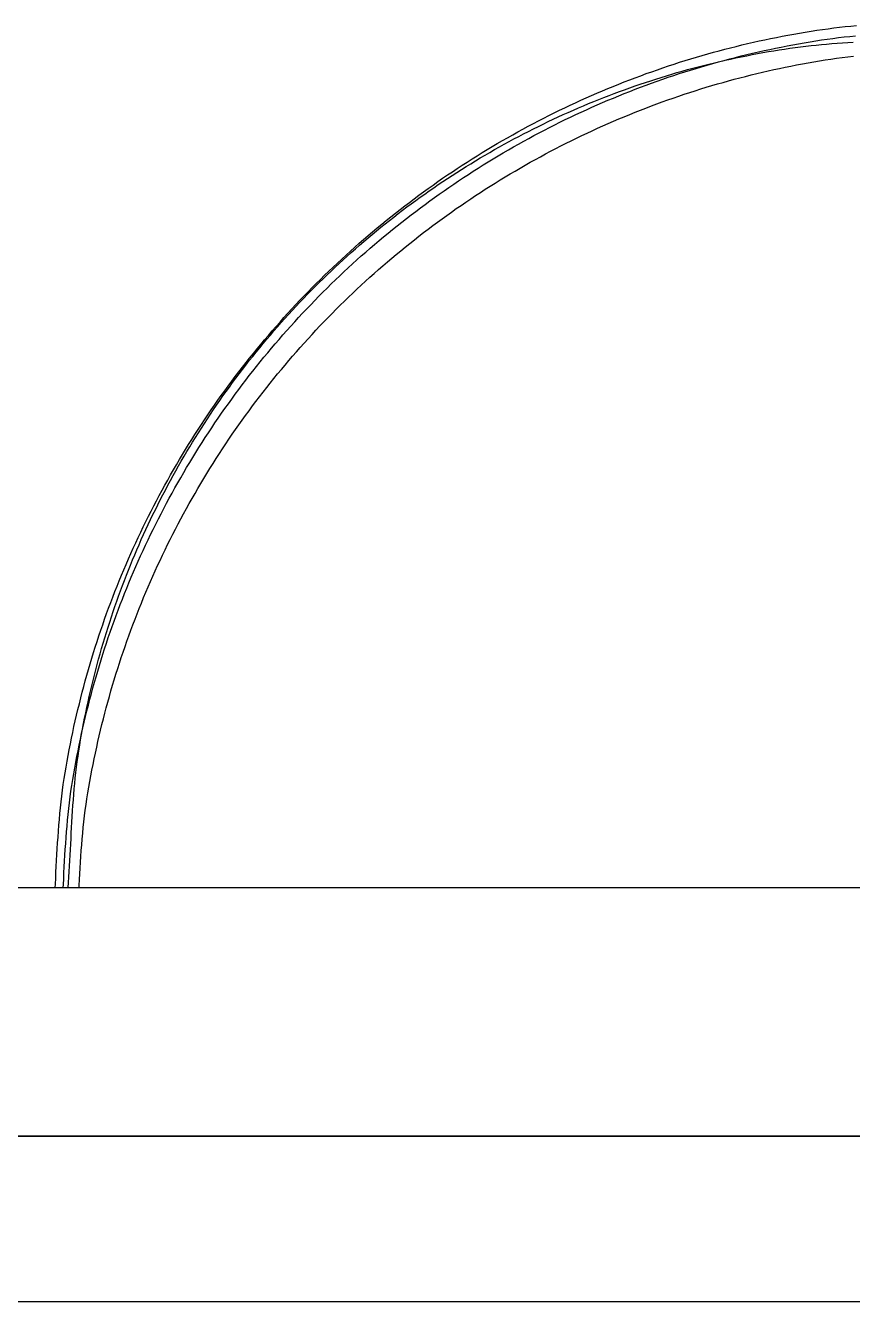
# Model space of a CAD drawing. Header units: millimetres. Extents: x -253 to 256, y -315 to 312.
# Drawn here: x -61.17 to -35.91, y 36.9 to 75.85 of the extents above; entities that cross this region are included whole.
import ezdxf

# ---------------------------------------------------------------- set-up
doc = ezdxf.new("R2010")
doc.units = ezdxf.units.MM
doc.layers.add('SKETCH', color=5, linetype='Continuous')
doc.layers.add('VISIBLE', color=7, linetype='Continuous')

msp = doc.modelspace()

# ---------------------------------------------------------------- linework, layer by layer
at = {"layer": 'SKETCH', "flags": 128}
for points in [[(-60.263, 49.532), (-60.258, 49.639), (-60.248, 49.818), (-60.239, 49.998), (-60.229, 50.178), (-60.219, 50.357), (-60.21, 50.537), (-60.199, 50.716), (-60.188, 50.896), (-60.177, 51.075), (-60.164, 51.254), (-60.151, 51.433), (-60.136, 51.612), (-60.12, 51.791), (-60.103, 51.969), (-60.083, 52.147), (-60.063, 52.325), (-60.04, 52.503), (-60.015, 52.68), (-59.989, 52.857), (-59.96, 53.034), (-59.93, 53.21), (-59.899, 53.387), (-59.867, 53.563), (-59.834, 53.74), (-59.799, 53.916), (-59.764, 54.092), (-59.727, 54.268), (-59.689, 54.444), (-59.65, 54.62), (-59.609, 54.795), (-59.568, 54.97), (-59.525, 55.145), (-59.481, 55.32), (-59.437, 55.494), (-59.391, 55.668), (-59.344, 55.842), (-59.295, 56.015), (-59.246, 56.188), (-59.196, 56.36), (-59.144, 56.532), (-59.092, 56.703), (-59.038, 56.874), (-58.983, 57.045), (-58.927, 57.215), (-58.87, 57.385), (-58.812, 57.554), (-58.752, 57.723), (-58.692, 57.893), (-58.63, 58.061), (-58.567, 58.23), (-58.503, 58.398), (-58.438, 58.566), (-58.372, 58.733), (-58.305, 58.9), (-58.236, 59.067), (-58.167, 59.233), (-58.096, 59.398), (-58.025, 59.563), (-57.952, 59.728), (-57.878, 59.892), (-57.804, 60.056), (-57.728, 60.219), (-57.651, 60.381), (-57.573, 60.543), (-57.495, 60.704), (-57.415, 60.864), (-57.334, 61.024), (-57.252, 61.183), (-57.169, 61.342), (-57.085, 61.501), (-57, 61.659), (-56.914, 61.816), (-56.827, 61.973), (-56.738, 62.13), (-56.649, 62.286), (-56.558, 62.441), (-56.467, 62.596), (-56.374, 62.751), (-56.281, 62.905), (-56.186, 63.058), (-56.091, 63.21), (-55.994, 63.362), (-55.897, 63.514), (-55.798, 63.664), (-55.699, 63.814), (-55.599, 63.963), (-55.498, 64.111), (-55.396, 64.259), (-55.293, 64.406), (-55.189, 64.552), (-55.084, 64.697), (-54.978, 64.841), (-54.872, 64.985), (-54.764, 65.129), (-54.655, 65.271), (-54.545, 65.413), (-54.434, 65.555), (-54.323, 65.696), (-54.21, 65.836), (-54.096, 65.975), (-53.982, 66.114), (-53.866, 66.252), (-53.749, 66.389), (-53.632, 66.526), (-53.514, 66.661), (-53.395, 66.796), (-53.275, 66.93), (-53.154, 67.064), (-53.033, 67.196), (-52.91, 67.328), (-52.787, 67.458), (-52.663, 67.588), (-52.538, 67.717), (-52.413, 67.845), (-52.287, 67.972), (-52.16, 68.098), (-52.032, 68.223), (-51.903, 68.348), (-51.773, 68.472), (-51.643, 68.595), (-51.511, 68.717), (-51.379, 68.839), (-51.245, 68.96), (-51.111, 69.08), (-50.976, 69.199), (-50.841, 69.317), (-50.704, 69.434), (-50.567, 69.551), (-50.429, 69.666), (-50.29, 69.781), (-50.151, 69.895), (-50.011, 70.007), (-49.87, 70.119), (-49.729, 70.23), (-49.586, 70.34), (-49.444, 70.449), (-49.3, 70.556), (-49.157, 70.663), (-49.012, 70.769), (-48.867, 70.874), (-48.721, 70.977), (-48.574, 71.08), (-48.427, 71.183), (-48.278, 71.284), (-48.129, 71.384), (-47.979, 71.483), (-47.829, 71.582), (-47.677, 71.679), (-47.526, 71.776), (-47.373, 71.871), (-47.22, 71.966), (-47.066, 72.059), (-46.912, 72.152), (-46.757, 72.243), (-46.601, 72.334), (-46.445, 72.423), (-46.288, 72.512), (-46.131, 72.599), (-45.974, 72.685), (-45.816, 72.77), (-45.657, 72.854), (-45.499, 72.937), (-45.339, 73.019), (-45.18, 73.1), (-45.019, 73.18), (-44.858, 73.258), (-44.696, 73.336), (-44.534, 73.413), (-44.371, 73.489), (-44.207, 73.563), (-44.043, 73.637), (-43.879, 73.71), (-43.713, 73.781), (-43.548, 73.852), (-43.382, 73.921), (-43.215, 73.99), (-43.048, 74.057), (-42.881, 74.123), (-42.713, 74.188), (-42.545, 74.252), (-42.376, 74.315), (-42.208, 74.377), (-42.039, 74.437), (-41.869, 74.497), (-41.7, 74.555), (-41.53, 74.612), (-41.36, 74.668), (-41.189, 74.723), (-41.018, 74.776), (-40.847, 74.829), (-40.675, 74.88), (-40.503, 74.931), (-40.33, 74.98), (-40.157, 75.028), (-39.983, 75.075), (-39.809, 75.121), (-39.635, 75.166), (-39.46, 75.21), (-39.286, 75.253), (-39.11, 75.294), (-38.935, 75.334), (-38.759, 75.374), (-38.584, 75.412), (-38.408, 75.448), (-38.231, 75.484), (-38.055, 75.519), (-37.879, 75.552), (-37.702, 75.584), (-37.525, 75.615), (-37.349, 75.645), (-37.172, 75.673), (-36.996, 75.7), (-36.821, 75.726), (-36.647, 75.75), (-36.474, 75.772), (-36.302, 75.792), (-36.13, 75.812), (-35.959, 75.83), (-35.787, 75.846)], [(-60.018, 49.532), (-60.013, 49.624), (-60.004, 49.803), (-59.995, 49.982), (-59.985, 50.161), (-59.975, 50.34), (-59.965, 50.519), (-59.954, 50.698), (-59.942, 50.876), (-59.93, 51.055), (-59.916, 51.233), (-59.902, 51.411), (-59.886, 51.589), (-59.868, 51.767), (-59.849, 51.944), (-59.829, 52.121), (-59.806, 52.298), (-59.782, 52.475), (-59.755, 52.651), (-59.726, 52.827), (-59.697, 53.003), (-59.666, 53.179), (-59.634, 53.355), (-59.601, 53.531), (-59.566, 53.706), (-59.531, 53.882), (-59.494, 54.057), (-59.456, 54.232), (-59.417, 54.407), (-59.377, 54.582), (-59.336, 54.756), (-59.293, 54.93), (-59.25, 55.104), (-59.205, 55.278), (-59.159, 55.451), (-59.112, 55.624), (-59.064, 55.797), (-59.015, 55.969), (-58.965, 56.14), (-58.914, 56.312), (-58.861, 56.482), (-58.808, 56.653), (-58.753, 56.822), (-58.698, 56.992), (-58.641, 57.161), (-58.583, 57.33), (-58.524, 57.499), (-58.463, 57.667), (-58.402, 57.835), (-58.339, 58.003), (-58.275, 58.17), (-58.211, 58.338), (-58.145, 58.504), (-58.078, 58.671), (-58.01, 58.836), (-57.94, 59.002), (-57.87, 59.167), (-57.799, 59.331), (-57.726, 59.495), (-57.653, 59.659), (-57.579, 59.822), (-57.503, 59.984), (-57.427, 60.146), (-57.349, 60.307), (-57.271, 60.467), (-57.191, 60.627), (-57.111, 60.786), (-57.029, 60.945), (-56.947, 61.103), (-56.863, 61.261), (-56.778, 61.418), (-56.692, 61.575), (-56.605, 61.732), (-56.517, 61.888), (-56.428, 62.043), (-56.338, 62.198), (-56.247, 62.353), (-56.155, 62.506), (-56.062, 62.66), (-55.967, 62.812), (-55.872, 62.964), (-55.776, 63.115), (-55.679, 63.266), (-55.581, 63.416), (-55.482, 63.565), (-55.382, 63.714), (-55.281, 63.862), (-55.18, 64.009), (-55.077, 64.155), (-54.974, 64.3), (-54.869, 64.445), (-54.764, 64.589), (-54.658, 64.732), (-54.55, 64.875), (-54.442, 65.017), (-54.333, 65.159), (-54.222, 65.299), (-54.111, 65.44), (-53.999, 65.579), (-53.885, 65.718), (-53.771, 65.856), (-53.656, 65.994), (-53.54, 66.13), (-53.423, 66.266), (-53.305, 66.402), (-53.187, 66.536), (-53.067, 66.67), (-52.947, 66.802), (-52.826, 66.934), (-52.704, 67.065), (-52.581, 67.195), (-52.458, 67.325), (-52.334, 67.453), (-52.209, 67.58), (-52.083, 67.707), (-51.957, 67.833), (-51.829, 67.957), (-51.701, 68.082), (-51.572, 68.205), (-51.441, 68.328), (-51.31, 68.45), (-51.179, 68.571), (-51.046, 68.691), (-50.912, 68.811), (-50.778, 68.929), (-50.643, 69.047), (-50.507, 69.164), (-50.37, 69.28), (-50.233, 69.395), (-50.094, 69.509), (-49.956, 69.622), (-49.816, 69.735), (-49.676, 69.846), (-49.535, 69.956), (-49.393, 70.066), (-49.251, 70.174), (-49.108, 70.282), (-48.965, 70.388), (-48.821, 70.493), (-48.677, 70.597), (-48.531, 70.701), (-48.385, 70.804), (-48.238, 70.905), (-48.09, 71.006), (-47.942, 71.106), (-47.792, 71.205), (-47.642, 71.303), (-47.492, 71.4), (-47.34, 71.496), (-47.188, 71.591), (-47.036, 71.685), (-46.883, 71.779), (-46.729, 71.871), (-46.574, 71.962), (-46.419, 72.052), (-46.264, 72.141), (-46.108, 72.229), (-45.952, 72.316), (-45.795, 72.402), (-45.637, 72.487), (-45.479, 72.57), (-45.321, 72.653), (-45.163, 72.735), (-45.003, 72.815), (-44.844, 72.894), (-44.683, 72.973), (-44.522, 73.05), (-44.36, 73.127), (-44.198, 73.202), (-44.035, 73.277), (-43.872, 73.35), (-43.708, 73.423), (-43.543, 73.494), (-43.378, 73.564), (-43.213, 73.633), (-43.047, 73.701), (-42.88, 73.768), (-42.714, 73.834), (-42.547, 73.899), (-42.379, 73.963), (-42.211, 74.026), (-42.043, 74.087), (-41.875, 74.147), (-41.706, 74.207), (-41.537, 74.265), (-41.368, 74.321), (-41.199, 74.377), (-41.029, 74.432), (-40.859, 74.485), (-40.688, 74.537), (-40.517, 74.589), (-40.345, 74.639), (-40.173, 74.688), (-40, 74.736), (-39.827, 74.783), (-39.654, 74.829), (-39.481, 74.873), (-39.307, 74.917), (-39.133, 74.959), (-38.958, 75.001), (-38.783, 75.041), (-38.608, 75.08), (-38.433, 75.118), (-38.258, 75.154), (-38.082, 75.19), (-37.907, 75.224), (-37.731, 75.258), (-37.555, 75.29), (-37.379, 75.32), (-37.203, 75.35), (-37.027, 75.379), (-36.852, 75.406), (-36.678, 75.431), (-36.505, 75.454), (-36.332, 75.477), (-36.161, 75.497), (-35.989, 75.516), (-35.818, 75.534)], [(-59.869, 49.532), (-59.858, 49.682), (-59.846, 49.85), (-59.835, 50.018), (-59.825, 50.186), (-59.815, 50.354), (-59.806, 50.523), (-59.797, 50.691), (-59.788, 50.86), (-59.779, 51.028), (-59.77, 51.196), (-59.761, 51.365), (-59.752, 51.533), (-59.742, 51.702), (-59.731, 51.87), (-59.72, 52.038), (-59.708, 52.206), (-59.695, 52.374), (-59.681, 52.542), (-59.665, 52.709), (-59.649, 52.876), (-59.631, 53.043), (-59.611, 53.21), (-59.589, 53.377), (-59.566, 53.543), (-59.541, 53.709), (-59.514, 53.874), (-59.486, 54.04), (-59.457, 54.206), (-59.427, 54.371), (-59.396, 54.537), (-59.363, 54.702), (-59.33, 54.867), (-59.295, 55.033), (-59.26, 55.197), (-59.223, 55.362), (-59.185, 55.527), (-59.146, 55.691), (-59.106, 55.855), (-59.065, 56.019), (-59.023, 56.182), (-58.98, 56.345), (-58.936, 56.508), (-58.891, 56.671), (-58.845, 56.833), (-58.797, 56.994), (-58.749, 57.156), (-58.7, 57.316), (-58.649, 57.477), (-58.598, 57.636), (-58.546, 57.796), (-58.492, 57.955), (-58.438, 58.114), (-58.382, 58.273), (-58.325, 58.431), (-58.267, 58.59), (-58.209, 58.748), (-58.149, 58.905), (-58.088, 59.063), (-58.026, 59.22), (-57.962, 59.376), (-57.898, 59.532), (-57.833, 59.688), (-57.767, 59.843), (-57.7, 59.998), (-57.632, 60.152), (-57.563, 60.306), (-57.493, 60.46), (-57.422, 60.612), (-57.35, 60.765), (-57.277, 60.916), (-57.203, 61.067), (-57.128, 61.218), (-57.053, 61.368), (-56.976, 61.517), (-56.898, 61.666), (-56.82, 61.814), (-56.74, 61.962), (-56.659, 62.11), (-56.577, 62.257), (-56.494, 62.404), (-56.41, 62.551), (-56.325, 62.696), (-56.24, 62.842), (-56.153, 62.987), (-56.065, 63.131), (-55.977, 63.274), (-55.887, 63.417), (-55.796, 63.56), (-55.705, 63.702), (-55.613, 63.843), (-55.52, 63.983), (-55.426, 64.123), (-55.331, 64.262), (-55.235, 64.401), (-55.138, 64.538), (-55.041, 64.675), (-54.943, 64.811), (-54.844, 64.947), (-54.744, 65.082), (-54.642, 65.216), (-54.54, 65.35), (-54.437, 65.483), (-54.333, 65.616), (-54.229, 65.748), (-54.123, 65.879), (-54.016, 66.01), (-53.909, 66.14), (-53.8, 66.269), (-53.691, 66.398), (-53.581, 66.526), (-53.47, 66.653), (-53.358, 66.78), (-53.246, 66.905), (-53.132, 67.03), (-53.018, 67.155), (-52.904, 67.278), (-52.788, 67.401), (-52.672, 67.522), (-52.555, 67.643), (-52.437, 67.763), (-52.319, 67.882), (-52.2, 68), (-52.08, 68.118), (-51.959, 68.235), (-51.837, 68.351), (-51.715, 68.467), (-51.591, 68.582), (-51.467, 68.696), (-51.342, 68.809), (-51.217, 68.921), (-51.09, 69.033), (-50.963, 69.144), (-50.835, 69.254), (-50.706, 69.363), (-50.577, 69.472), (-50.447, 69.579), (-50.316, 69.686), (-50.185, 69.792), (-50.053, 69.897), (-49.92, 70), (-49.787, 70.104), (-49.653, 70.206), (-49.519, 70.307), (-49.384, 70.407), (-49.248, 70.506), (-49.112, 70.604), (-48.975, 70.702), (-48.838, 70.798), (-48.699, 70.894), (-48.56, 70.989), (-48.42, 71.083), (-48.28, 71.176), (-48.139, 71.268), (-47.997, 71.36), (-47.854, 71.45), (-47.711, 71.54), (-47.568, 71.628), (-47.423, 71.716), (-47.279, 71.803), (-47.133, 71.889), (-46.988, 71.973), (-46.841, 72.057), (-46.694, 72.14), (-46.547, 72.222), (-46.399, 72.303), (-46.251, 72.383), (-46.103, 72.461), (-45.954, 72.539), (-45.804, 72.616), (-45.655, 72.692), (-45.504, 72.766), (-45.353, 72.84), (-45.201, 72.913), (-45.049, 72.985), (-44.896, 73.056), (-44.743, 73.126), (-44.589, 73.195), (-44.435, 73.263), (-44.28, 73.33), (-44.125, 73.396), (-43.969, 73.462), (-43.813, 73.526), (-43.656, 73.589), (-43.499, 73.651), (-43.342, 73.712), (-43.185, 73.772), (-43.027, 73.831), (-42.868, 73.888), (-42.71, 73.945), (-42.551, 74.001), (-42.392, 74.055), (-42.233, 74.109), (-42.073, 74.161), (-41.913, 74.213), (-41.753, 74.263), (-41.592, 74.312), (-41.431, 74.36), (-41.27, 74.408), (-41.107, 74.454), (-40.945, 74.499), (-40.782, 74.543), (-40.619, 74.586), (-40.456, 74.628), (-40.292, 74.669), (-40.128, 74.709), (-39.964, 74.748), (-39.799, 74.786), (-39.634, 74.823), (-39.469, 74.858), (-39.304, 74.893), (-39.139, 74.926), (-38.974, 74.959), (-38.808, 74.99), (-38.643, 75.02), (-38.477, 75.049), (-38.311, 75.077), (-38.146, 75.104), (-37.981, 75.129), (-37.817, 75.153), (-37.655, 75.175), (-37.494, 75.196), (-37.334, 75.216), (-37.175, 75.234), (-37.015, 75.25), (-36.856, 75.266), (-36.697, 75.281), (-36.537, 75.294), (-36.376, 75.307), (-36.215, 75.319), (-36.052, 75.33), (-35.888, 75.34)], [(-59.535, 49.532), (-59.532, 49.596), (-59.522, 49.773), (-59.512, 49.951), (-59.502, 50.128), (-59.491, 50.306), (-59.48, 50.483), (-59.467, 50.66), (-59.454, 50.837), (-59.439, 51.014), (-59.423, 51.19), (-59.406, 51.367), (-59.387, 51.543), (-59.366, 51.718), (-59.344, 51.894), (-59.319, 52.069), (-59.293, 52.244), (-59.265, 52.419), (-59.235, 52.593), (-59.205, 52.768), (-59.173, 52.942), (-59.14, 53.117), (-59.106, 53.291), (-59.07, 53.465), (-59.034, 53.639), (-58.996, 53.813), (-58.958, 53.986), (-58.918, 54.16), (-58.877, 54.333), (-58.835, 54.506), (-58.792, 54.678), (-58.747, 54.851), (-58.702, 55.023), (-58.655, 55.194), (-58.608, 55.365), (-58.559, 55.536), (-58.509, 55.706), (-58.458, 55.876), (-58.406, 56.046), (-58.353, 56.215), (-58.299, 56.383), (-58.244, 56.551), (-58.187, 56.719), (-58.13, 56.887), (-58.071, 57.054), (-58.011, 57.221), (-57.95, 57.388), (-57.888, 57.554), (-57.825, 57.721), (-57.761, 57.886), (-57.695, 58.052), (-57.629, 58.217), (-57.561, 58.382), (-57.492, 58.546), (-57.423, 58.709), (-57.352, 58.873), (-57.28, 59.035), (-57.207, 59.198), (-57.133, 59.359), (-57.059, 59.52), (-56.983, 59.681), (-56.906, 59.841), (-56.828, 60), (-56.749, 60.158), (-56.669, 60.316), (-56.588, 60.474), (-56.506, 60.631), (-56.423, 60.787), (-56.339, 60.944), (-56.254, 61.099), (-56.168, 61.255), (-56.08, 61.409), (-55.992, 61.564), (-55.903, 61.717), (-55.812, 61.87), (-55.721, 62.023), (-55.628, 62.175), (-55.535, 62.327), (-55.44, 62.477), (-55.345, 62.627), (-55.249, 62.777), (-55.151, 62.926), (-55.053, 63.074), (-54.954, 63.221), (-54.854, 63.368), (-54.753, 63.514), (-54.651, 63.659), (-54.549, 63.803), (-54.445, 63.947), (-54.341, 64.089), (-54.235, 64.232), (-54.129, 64.373), (-54.021, 64.514), (-53.913, 64.655), (-53.803, 64.795), (-53.693, 64.934), (-53.581, 65.072), (-53.469, 65.21), (-53.355, 65.347), (-53.241, 65.483), (-53.126, 65.619), (-53.01, 65.754), (-52.893, 65.888), (-52.776, 66.022), (-52.657, 66.154), (-52.538, 66.286), (-52.418, 66.417), (-52.297, 66.547), (-52.175, 66.676), (-52.052, 66.804), (-51.929, 66.931), (-51.805, 67.058), (-51.68, 67.183), (-51.555, 67.308), (-51.429, 67.432), (-51.301, 67.555), (-51.173, 67.678), (-51.044, 67.8), (-50.914, 67.92), (-50.783, 68.041), (-50.651, 68.16), (-50.519, 68.279), (-50.385, 68.396), (-50.251, 68.513), (-50.116, 68.629), (-49.981, 68.744), (-49.844, 68.858), (-49.707, 68.972), (-49.569, 69.084), (-49.431, 69.196), (-49.292, 69.306), (-49.152, 69.416), (-49.011, 69.524), (-48.87, 69.632), (-48.729, 69.738), (-48.587, 69.844), (-48.444, 69.948), (-48.3, 70.052), (-48.156, 70.154), (-48.011, 70.256), (-47.865, 70.357), (-47.718, 70.457), (-47.571, 70.556), (-47.423, 70.654), (-47.274, 70.752), (-47.125, 70.848), (-46.974, 70.943), (-46.824, 71.038), (-46.672, 71.131), (-46.52, 71.224), (-46.367, 71.315), (-46.214, 71.405), (-46.061, 71.495), (-45.906, 71.583), (-45.752, 71.671), (-45.596, 71.757), (-45.441, 71.842), (-45.284, 71.926), (-45.128, 72.009), (-44.971, 72.091), (-44.813, 72.172), (-44.656, 72.252), (-44.497, 72.331), (-44.338, 72.409), (-44.178, 72.486), (-44.017, 72.561), (-43.856, 72.636), (-43.695, 72.71), (-43.532, 72.783), (-43.37, 72.855), (-43.206, 72.926), (-43.043, 72.995), (-42.879, 73.064), (-42.714, 73.132), (-42.549, 73.198), (-42.384, 73.264), (-42.218, 73.328), (-42.052, 73.391), (-41.885, 73.453), (-41.718, 73.514), (-41.551, 73.574), (-41.384, 73.633), (-41.216, 73.69), (-41.048, 73.747), (-40.88, 73.802), (-40.712, 73.856), (-40.543, 73.909), (-40.373, 73.961), (-40.203, 74.012), (-40.033, 74.062), (-39.862, 74.111), (-39.691, 74.158), (-39.52, 74.205), (-39.348, 74.25), (-39.175, 74.295), (-39.003, 74.338), (-38.83, 74.38), (-38.657, 74.421), (-38.483, 74.461), (-38.31, 74.499), (-38.136, 74.537), (-37.962, 74.573), (-37.788, 74.609), (-37.614, 74.643), (-37.439, 74.676), (-37.265, 74.707), (-37.09, 74.738), (-36.916, 74.768), (-36.741, 74.796), (-36.567, 74.823), (-36.394, 74.848), (-36.222, 74.871), (-36.051, 74.893), (-35.881, 74.913)]]:
    msp.add_lwpolyline(points, dxfattribs=at)
at = {"layer": 'VISIBLE'}
for p, q in [((-232.499, 49.532), (232.499, 49.532)), ((-232.499, 41.951), (232.499, 41.951)), ((-232.429, 41.938), (232.429, 41.938)), ((-232.499, 36.897), (232.499, 36.897))]:
    msp.add_line(p, q, dxfattribs=at)

doc.saveas('drawing.dxf')
